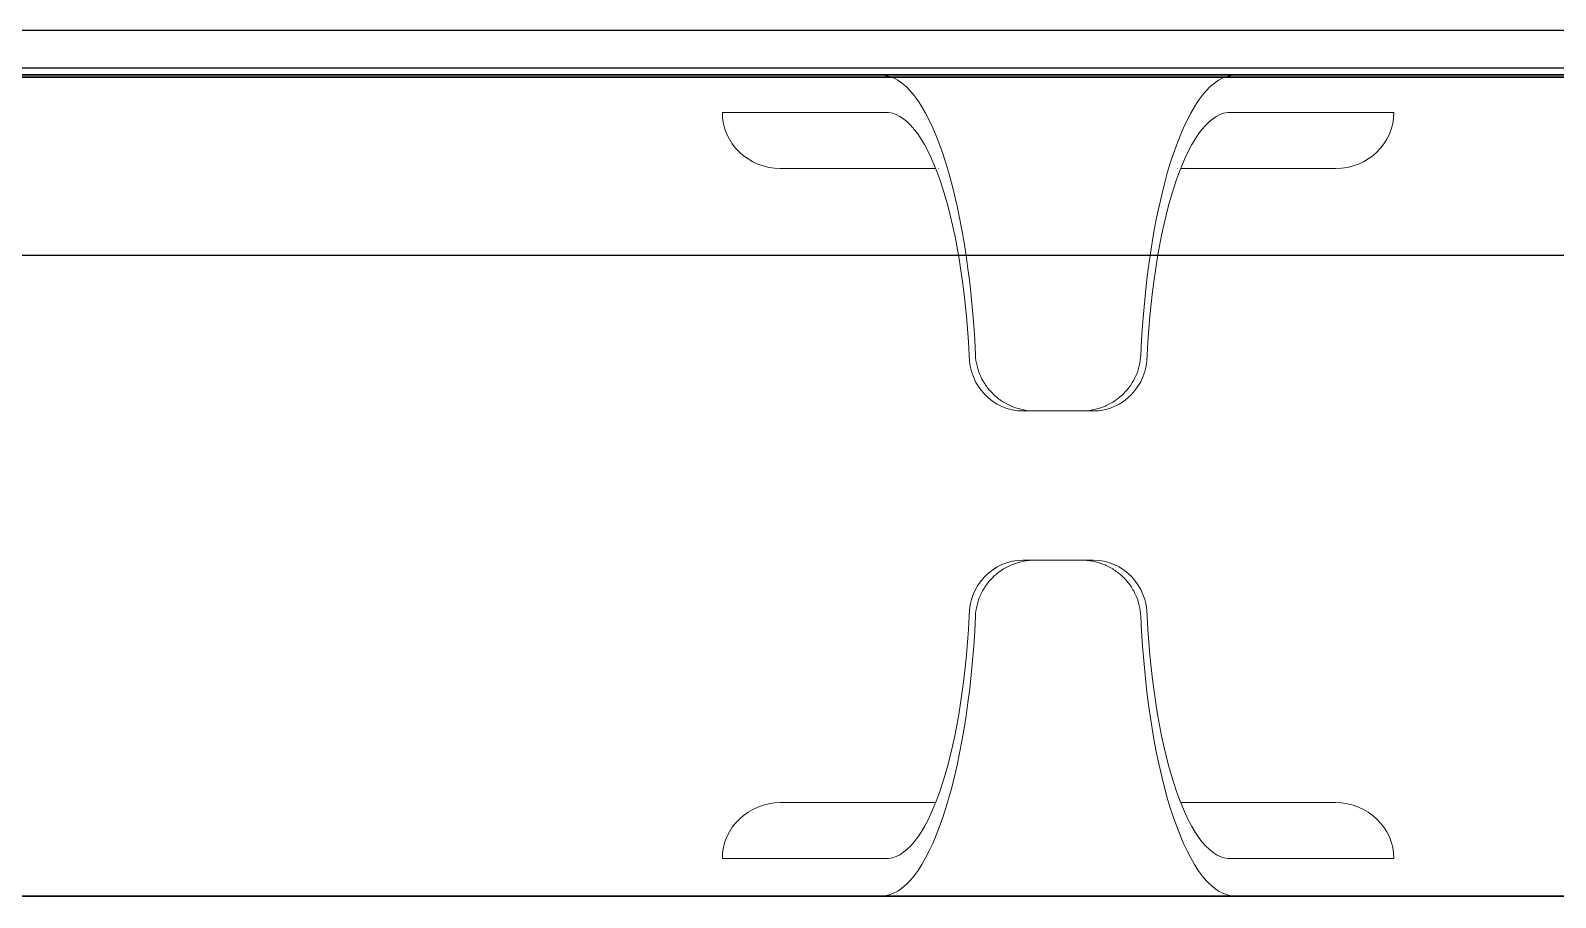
# Model space of a CAD drawing. Header units: millimetres. Extents: x -695119 to 412940, y -249585 to 622758.
# Drawn here: x -582128 to -580990, y 25975 to 26621 of the extents above; entities that cross this region are included whole.
import ezdxf
from ezdxf.enums import TextEntityAlignment as Align

# ---------------------------------------------------------------- set-up
doc = ezdxf.new("R2010")
doc.units = ezdxf.units.MM
doc.layers.add('(АР) Текст', color=7, linetype='Continuous', lineweight=25)
doc.layers.add('_АТ-Имя', color=7, linetype='Continuous')
doc.layers.add('_АТ-Спецификация', color=7, linetype='Continuous')
doc.layers.add('_АТ-Примечания', color=250, linetype='Continuous', plot=False)
doc.layers.add('ЛВС_коммутаторы', color=7, linetype='Continuous', lineweight=25, true_color=0x000000)
doc.styles.add('AT-Шрифт', font='ARIALN.TTF', dxfattribs={"height": 2.5})

# ---------------------------------------------------------------- blocks, each defined once
blk = doc.blocks.new('Органайзер1U')
at = {"lineweight": 9}
for p, q in [((95.2, 439.64, 315.18), (-95.2, 439.64, 315.18)), ((-92.91, 419.65, 323.17), (-179.85, 419.65, 19.98)), ((179.85, 419.65, 19.98), (92.91, 419.65, 323.17)), ((-65.62, 389.68, 310.5), (-148.67, 389.68, 39.97)), ((65.62, 389.68, 310.5), (148.67, 389.68, 39.97)), ((18.87, 259.79, 472.66), (-18.87, 259.79, 472.66)), ((-18.87, 259.79, 472.66), (-12.45, 259.79, 495.04)), ((12.45, 259.79, 495.04), (18.87, 259.79, 472.66)), ((18.87, 179.85, 472.66), (-18.87, 179.85, 472.66)), ((-18.87, 179.85, 472.66), (-12.45, 179.85, 495.04)), ((12.45, 179.85, 495.04), (18.87, 179.85, 472.66)), ((-65.62, 49.96, 310.5), (-148.67, 49.96, 39.97)), ((65.62, 49.96, 310.5), (148.67, 49.96, 39.97)), ((-92.91, 19.98, 323.17), (-179.85, 19.98, 19.98)), ((179.85, 19.98, 19.98), (92.91, 19.98, 323.17))]:
    blk.add_line(p, q, dxfattribs=at)
at = {"lineweight": 30, "ltscale": 10}
for points in [[(-2403, 439.82), (2403, 439.82)], [(2403, -0.18), (-2403, -0.18)]]:
    blk.add_lwpolyline(points, dxfattribs=at)
at = {"lineweight": 9, "extrusion": (-0.275637, -3.86225e-05, -0.961262)}
blk.add_arc((-289.76, 148.38, -449.16), 29.98, 0.00835, 90.00772, dxfattribs=at)
at = {"lineweight": 9, "extrusion": (0.275637, -3.86225e-05, -0.961262)}
blk.add_arc((289.76, 148.38, -449.16), 29.98, 89.99228, 179.99165, dxfattribs=at)
at = {"lineweight": 9, "extrusion": (-0.275637, 3.86225e-05, -0.961262)}
blk.add_arc((-149.87, 148.44, -449.14), 29.98, 89.99228, 179.99165, dxfattribs=at)
at = {"lineweight": 9, "extrusion": (0.275637, 3.86225e-05, -0.961262)}
blk.add_arc((149.87, 148.44, -449.14), 29.98, 0.00835, 90.00772, dxfattribs=at)
at = {"lineweight": 9, "extrusion": (0.961262, -6.12038e-17, -0.275637)}
blk.add_ellipse((-94.7, 261.52, 316.93), major_axis=(51.08, 0, 178.12), ratio=0.961262, start_param=-1.580604, end_param=-0.159207, dxfattribs=at)
at = {"lineweight": 9, "extrusion": (0.961262, 6.12038e-17, 0.275637)}
for centre, major_axis, start_param, end_param in [((94.7, 261.52, 316.93), (-51.08, 0, 178.12), -1.580604, -0.159207), ((92.13, 262.23, 325.9), (-45.15, 0, 157.44), 4.69506, 6.107426)]:
    blk.add_ellipse(centre, major_axis=major_axis, ratio=0.961262, start_param=start_param, end_param=end_param, dxfattribs=at)
at = {"lineweight": 9, "extrusion": (-9.99013e-30, -1.95922e-16, -1)}
blk.add_ellipse((-148.67, 419.65, 39.97), major_axis=(-31.18, 0), ratio=0.961262, start_param=-1.570796, end_param=0, dxfattribs=at)
at = {"lineweight": 9, "extrusion": (-0.961262, 6.12038e-17, 0.275637)}
blk.add_ellipse((-92.13, 262.23, 325.9), major_axis=(45.15, 0, 157.44), ratio=0.961262, start_param=0.175759, end_param=1.588125, dxfattribs=at)
at = {"lineweight": 9}
for centre, major_axis in [((148.67, 419.65, 39.97), (31.18, 0)), ((-148.67, 19.98, 39.97), (-31.18, 0))]:
    blk.add_ellipse(centre, major_axis=major_axis, ratio=0.961262, start_param=-1.570796, end_param=0, dxfattribs=at)
at = {"lineweight": 9, "extrusion": (-0.961262, -6.12038e-17, 0.275637)}
blk.add_ellipse((-94.7, 178.11, 316.93), major_axis=(51.08, 0, 178.12), ratio=0.961262, start_param=-1.580604, end_param=-0.159207, dxfattribs=at)
at = {"lineweight": 9, "extrusion": (0.961262, 6.12038e-17, -0.275637)}
blk.add_ellipse((-92.13, 177.4, 325.9), major_axis=(45.15, 0, 157.44), ratio=0.961262, start_param=0.175759, end_param=1.588125, dxfattribs=at)
at = {"lineweight": 9, "extrusion": (-0.961262, 6.12038e-17, -0.275637)}
for centre, major_axis, start_param, end_param in [((94.7, 178.11, 316.93), (-51.08, 0, 178.12), -1.580604, -0.159207), ((92.13, 177.4, 325.9), (-45.15, 0, 157.44), 4.69506, 6.107426)]:
    blk.add_ellipse(centre, major_axis=major_axis, ratio=0.961262, start_param=start_param, end_param=end_param, dxfattribs=at)
at = {"lineweight": 9, "extrusion": (9.99013e-30, 1.95922e-16, -1)}
blk.add_ellipse((148.67, 19.98, 39.97), major_axis=(31.18, 0), ratio=0.961262, start_param=-1.570796, end_param=0, dxfattribs=at)
at = {"lineweight": 9}
for points in [[(-64.02, 389.68, 315.18), (-64.07, 389.68, 315.18), (-64.13, 389.68, 315.19), (-64.18, 389.68, 315.2)], [(-64.02, 389.68, 315.18), (-64.07, 389.68, 315.18), (-64.13, 389.68, 315.19), (-64.18, 389.68, 315.2)], [(64.18, 389.68, 315.2), (64.13, 389.68, 315.19), (64.07, 389.68, 315.18), (64.02, 389.68, 315.18)], [(64.18, 389.68, 315.2), (64.13, 389.68, 315.19), (64.07, 389.68, 315.18), (64.02, 389.68, 315.18)]]:
    blk.add_open_spline(points, degree=3, dxfattribs=at)
for points, knots in [([(-12.45, 259.79, 495.04), (-14.39, 259.79, 495.04), (-16.4, 259.96, 495.04), (-20.42, 260.72, 495.05), (-22.42, 261.29, 495.05), (-26.26, 262.82, 495.05), (-28.11, 263.77, 495.04), (-31.54, 265.97, 495), (-33.13, 267.23, 494.96), (-35.92, 269.89, 494.86), (-37.24, 271.38, 494.78), (-39.59, 274.65, 494.57), (-40.62, 276.41, 494.44), (-42.32, 280.11, 494.09), (-42.98, 282.03, 493.88), (-43.92, 285.92, 493.38), (-44.19, 287.87, 493.1), (-44.27, 289.76, 492.8)], [18.612291, 18.612291, 18.612291, 18.612291, 19.195929, 19.195929, 19.779566, 19.779566, 20.363204, 20.363204, 20.946842, 20.946842, 21.522754, 21.522754, 22.098666, 22.098666, 22.674578, 22.674578, 23.250457, 23.250457, 23.250457, 23.250457]), ([(44.27, 289.76, 492.8), (44.19, 287.88, 493.1), (43.92, 285.93, 493.38), (42.99, 282.07, 493.87), (42.33, 280.14, 494.08), (40.65, 276.46, 494.43), (39.62, 274.7, 494.57), (37.29, 271.45, 494.78), (35.98, 269.95, 494.85), (33.19, 267.28, 494.96), (31.61, 266.02, 495), (28.17, 263.8, 495.04), (26.31, 262.84, 495.05), (22.46, 261.3, 495.05), (20.45, 260.72, 495.05), (16.42, 259.97, 495.04), (14.4, 259.79, 495.04), (12.45, 259.79, 495.04)], [4.570415, 4.570415, 4.570415, 4.570415, 5.143883, 5.143883, 5.717385, 5.717385, 6.290887, 6.290887, 6.864388, 6.864388, 7.450436, 7.450436, 8.036484, 8.036484, 8.622531, 8.622531, 9.208579, 9.208579, 9.208579, 9.208579]), ([(-12.45, 179.85, 495.04), (-14.39, 179.85, 495.04), (-16.4, 179.67, 495.04), (-20.42, 178.92, 495.05), (-22.42, 178.34, 495.05), (-26.26, 176.82, 495.05), (-28.11, 175.87, 495.04), (-31.54, 173.66, 495), (-33.13, 172.41, 494.96), (-35.92, 169.75, 494.86), (-37.24, 168.25, 494.78), (-39.59, 164.99, 494.57), (-40.62, 163.22, 494.44), (-42.32, 159.53, 494.09), (-42.98, 157.6, 493.88), (-43.92, 153.72, 493.38), (-44.19, 151.77, 493.1), (-44.27, 149.87, 492.8)], [18.612291, 18.612291, 18.612291, 18.612291, 19.195929, 19.195929, 19.779566, 19.779566, 20.363204, 20.363204, 20.946842, 20.946842, 21.522754, 21.522754, 22.098666, 22.098666, 22.674578, 22.674578, 23.250457, 23.250457, 23.250457, 23.250457]), ([(44.27, 149.87, 492.8), (44.19, 151.76, 493.1), (43.92, 153.7, 493.38), (42.99, 157.57, 493.87), (42.33, 159.49, 494.08), (40.65, 163.17, 494.43), (39.62, 164.93, 494.57), (37.29, 168.19, 494.78), (35.98, 169.68, 494.85), (33.19, 172.35, 494.96), (31.61, 173.62, 495), (28.17, 175.84, 495.04), (26.31, 176.8, 495.05), (22.46, 178.33, 495.05), (20.45, 178.91, 495.05), (16.42, 179.67, 495.04), (14.4, 179.85, 495.04), (12.45, 179.85, 495.04)], [4.570415, 4.570415, 4.570415, 4.570415, 5.143883, 5.143883, 5.717385, 5.717385, 6.290887, 6.290887, 6.864388, 6.864388, 7.450436, 7.450436, 8.036484, 8.036484, 8.622531, 8.622531, 9.208579, 9.208579, 9.208579, 9.208579])]:
    blk.add_open_spline(points, degree=3, knots=knots, dxfattribs=at)
blk = doc.blocks.new('dpol-1U')
at = {"ltscale": 100}
blk.add_line((20.936, -36.817), (461.664, -36.817), dxfattribs=at)
blk.add_lwpolyline([(20.936, -46.817), (461.664, -46.817), (461.664, -34.817), (20.936, -34.817)], close=True, dxfattribs=at)
at = {"layer": '_АТ-Имя', "ltscale": 100, "style": 'AT-Шрифт', "flags": 8}
blk.add_attdef('NUMBER', text='', height=20, dxfattribs=at).set_placement((-16, -24.817), align=Align.RIGHT)
at = {"layer": '_АТ-Примечания', "ltscale": 100, "style": 'AT-Шрифт', "flags": 1}
for tag, p in [('DIMENSIONS', (487.6, -37.344)), ('COMMENT1', (487.6, -43.817)), ('COMMENT2', (487.6, -49.344)), ('COMMENT3', (487.6, -54.872))]:
    blk.add_attdef(tag, p, '', height=3, dxfattribs=at)
at = {"layer": '_АТ-Спецификация', "ltscale": 100, "style": 'AT-Шрифт'}
for tag, p, height, flags in [('NUM', (487.6, 4.183), 3, 1), ('NAME', (487.6, -1.817), 3, 1), ('DESCRIPTION', (487.6, -7.817), 3, 1), ('MARK', (571.3, -24.817), 20, 8), ('CODE', (487.6, -13.817), 3, 1), ('MADEBY', (487.6, -19.817), 3, 1), ('POSITION', (487.6, -25.817), 3, 1), ('POSITION2', (487.6, -31.817), 3, 1)]:
    blk.add_attdef(tag, p, '', height=height, dxfattribs=dict(at, flags=flags))

msp = doc.modelspace()

# ---------------------------------------------------------------- block references
at = {"layer": '(АР) Текст', "color": 7, "lineweight": 15, "xscale": 1.392289720480715, "yscale": 1.392289720480715, "zscale": 1.392289720480715}
msp.add_blockref('Органайзер1U', (-581361.368, 25975.794), dxfattribs=at)

# ---------------------------------------------------------------- next in the draw order: block references
at = {"layer": '(АР) Текст', "color": 7, "lineweight": 15, "xscale": 13.96127271805139, "yscale": 13.96127271805139, "zscale": 13.96127271805139}
msp.add_blockref('dpol-1U', (-584709.131, 27107.357), dxfattribs=at)

# ---------------------------------------------------------------- next in the draw order: linework, layer by layer
at = {"layer": 'ЛВС_коммутаторы', "lineweight": 30}
msp.add_lwpolyline([(-578006.326, 26586.521), (-584697.67, 26586.521)], dxfattribs=at)

doc.saveas('drawing.dxf')
